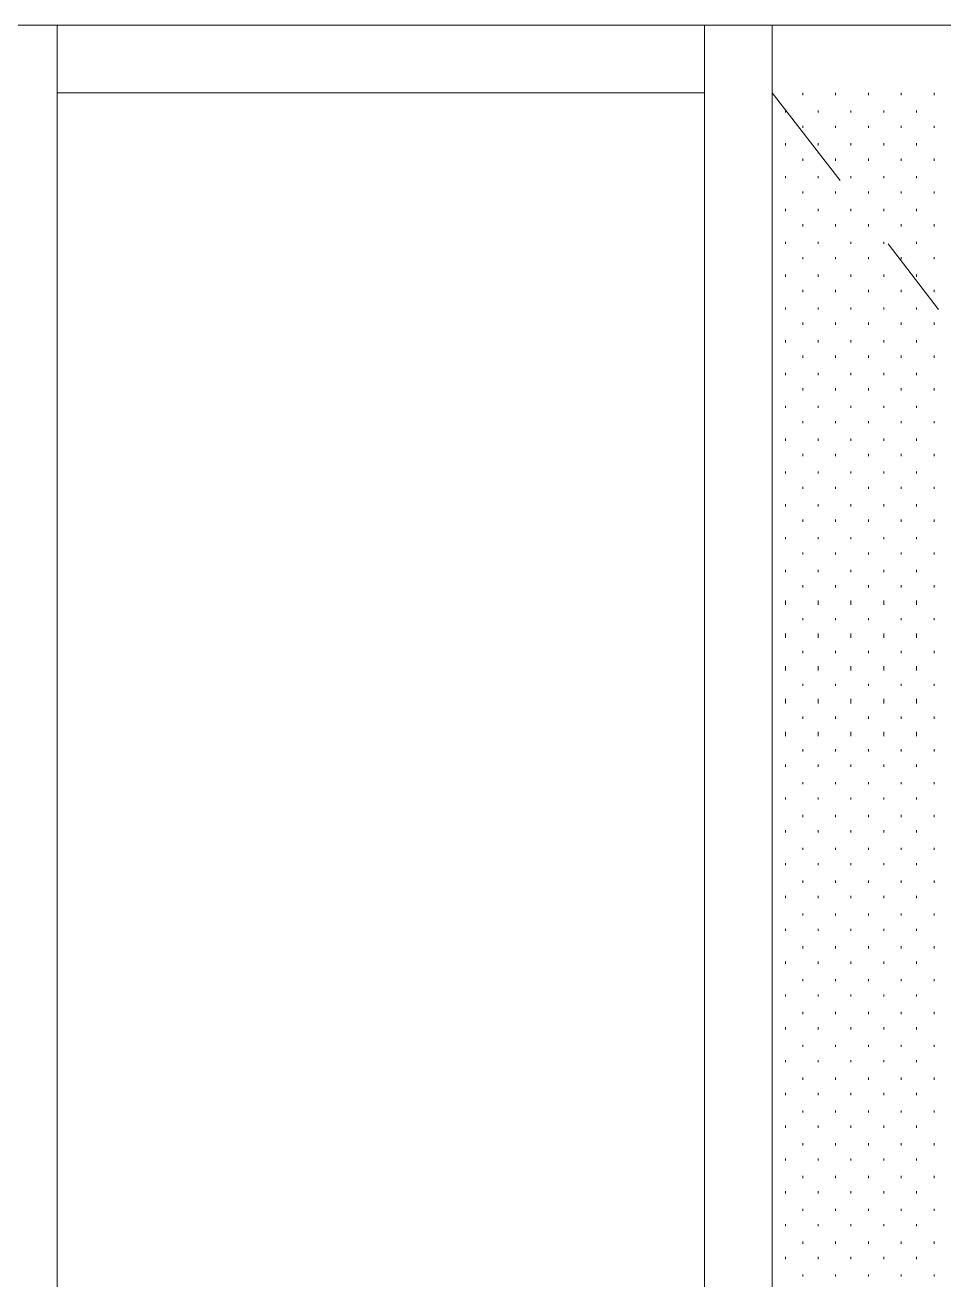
# Model space of a CAD drawing. Header units: inches. Extents: x -6061 to 13621, y -296 to 7483.
# Drawn here: x -5869.49 to -5835.84, y 657.55 to 703.48 of the extents above; entities that cross this region are included whole.
import ezdxf

# ---------------------------------------------------------------- set-up
doc = ezdxf.new("R2010")
doc.units = ezdxf.units.IN
doc.header["$MEASUREMENT"] = 0
doc.layers.get('0').update_dxf_attribs({"linetype": 'CONTINUOUS'})

msp = doc.modelspace()

# ---------------------------------------------------------------- linework, layer by layer
at = {"color": 7, "linetype": 'Continuous', "lineweight": 18, "true_color": 0x000007}
msp.add_line((-5897.07334, 703.48371), (-5803.60773, 703.48371), dxfattribs=at)
at = {"color": 7, "linetype": 'Continuous', "lineweight": 9, "true_color": 0x000007}
for p, q in [((-5870.88375, 703.48371), (-5868.32085, 703.48371)), ((-5868.32085, 701.0009), (-5868.32085, 703.48371)), ((-5844.61406, 703.48371), (-5868.32085, 703.48371)), ((-5868.32085, 607.4552), (-5868.32085, 703.48371)), ((-5844.61406, 703.48371), (-5844.61406, 701.0009)), ((-5844.61406, 703.48371), (-5842.13126, 703.48371)), ((-5844.61406, 703.48371), (-5844.61406, 607.4552)), ((-5842.13126, 701.0009), (-5842.13126, 703.48371)), ((-5806.09053, 703.48371), (-5842.13126, 703.48371)), ((-5842.13126, 607.4552), (-5842.13126, 703.48371)), ((-5868.32085, 701.0009), (-5844.61406, 701.0009)), ((-5844.61406, 701.0009), (-5868.32085, 701.0009)), ((-5868.32085, 701.0009), (-5868.32085, 609.93801)), ((-5844.61406, 609.93801), (-5844.61406, 701.0009)), ((-5842.13126, 701.0009), (-5839.64845, 697.79728)), ((-5842.13126, 701.0009), (-5842.13126, 607.4552)), ((-5837.88646, 695.47466), (-5836.04438, 693.07195))]:
    msp.add_line(p, q, dxfattribs=at)
at = {"color": 7, "linetype": 'Continuous', "lineweight": 9, "true_color": 0xffffff}
for p, q in [((-5841.00999, 700.92081), (-5841.00999, 701.0009)), ((-5839.80863, 700.92081), (-5839.80863, 701.0009)), ((-5838.60728, 700.92081), (-5838.60728, 701.0009)), ((-5837.40592, 700.92081), (-5837.40592, 701.0009)), ((-5836.20456, 700.92081), (-5836.20456, 701.0009)), ((-5841.65071, 700.28009), (-5841.65071, 700.36018)), ((-5840.44936, 700.28009), (-5840.44936, 700.36018)), ((-5839.248, 700.28009), (-5839.248, 700.36018)), ((-5838.04664, 700.28009), (-5838.04664, 700.36018)), ((-5836.84528, 700.28009), (-5836.84528, 700.36018)), ((-5841.00999, 699.71946), (-5841.00999, 699.79955)), ((-5839.80863, 699.71946), (-5839.80863, 699.79955)), ((-5838.60728, 699.71946), (-5838.60728, 699.79955)), ((-5837.40592, 699.71946), (-5837.40592, 699.79955)), ((-5836.20456, 699.71946), (-5836.20456, 699.79955)), ((-5841.65071, 699.07873), (-5841.65071, 699.15882)), ((-5840.44936, 699.07873), (-5840.44936, 699.15882)), ((-5839.248, 699.07873), (-5839.248, 699.15882)), ((-5838.04664, 699.07873), (-5838.04664, 699.15882)), ((-5836.84528, 699.07873), (-5836.84528, 699.15882)), ((-5841.00999, 698.5181), (-5841.00999, 698.59819)), ((-5839.80863, 698.5181), (-5839.80863, 698.59819)), ((-5838.60728, 698.5181), (-5838.60728, 698.59819)), ((-5837.40592, 698.5181), (-5837.40592, 698.59819)), ((-5836.20456, 698.5181), (-5836.20456, 698.59819)), ((-5841.65071, 697.87738), (-5841.65071, 697.95747)), ((-5840.44936, 697.87738), (-5840.44936, 697.95747)), ((-5839.248, 697.87738), (-5839.248, 697.95747)), ((-5838.04664, 697.87738), (-5838.04664, 697.95747)), ((-5836.84528, 697.87738), (-5836.84528, 697.95747)), ((-5841.00999, 697.31674), (-5841.00999, 697.39683)), ((-5839.80863, 697.31674), (-5839.80863, 697.39683)), ((-5838.60728, 697.31674), (-5838.60728, 697.39683)), ((-5837.40592, 697.31674), (-5837.40592, 697.39683)), ((-5836.20456, 697.31674), (-5836.20456, 697.39683)), ((-5841.65071, 696.67602), (-5841.65071, 696.75611)), ((-5840.44936, 696.67602), (-5840.44936, 696.75611)), ((-5839.248, 696.67602), (-5839.248, 696.75611)), ((-5838.04664, 696.67602), (-5838.04664, 696.75611)), ((-5836.84528, 696.67602), (-5836.84528, 696.75611)), ((-5841.00999, 696.11538), (-5841.00999, 696.19547)), ((-5839.80863, 696.11538), (-5839.80863, 696.19547)), ((-5838.60728, 696.11538), (-5838.60728, 696.19547)), ((-5837.40592, 696.11538), (-5837.40592, 696.19547)), ((-5836.20456, 696.11538), (-5836.20456, 696.19547)), ((-5841.65071, 695.47466), (-5841.65071, 695.55475)), ((-5840.44936, 695.47466), (-5840.44936, 695.55475)), ((-5839.248, 695.47466), (-5839.248, 695.55475)), ((-5838.04664, 695.47466), (-5838.04664, 695.55475)), ((-5836.84528, 695.47466), (-5836.84528, 695.55475)), ((-5841.00999, 694.91403), (-5841.00999, 694.99412)), ((-5839.80863, 694.91403), (-5839.80863, 694.99412)), ((-5838.60728, 694.91403), (-5838.60728, 694.99412)), ((-5837.40592, 694.91403), (-5837.40592, 694.99412)), ((-5836.20456, 694.91403), (-5836.20456, 694.99412)), ((-5841.65071, 694.2733), (-5841.65071, 694.35339)), ((-5840.44936, 694.2733), (-5840.44936, 694.35339)), ((-5839.248, 694.2733), (-5839.248, 694.35339)), ((-5838.04664, 694.2733), (-5838.04664, 694.35339)), ((-5836.84528, 694.2733), (-5836.84528, 694.35339)), ((-5841.00999, 693.71267), (-5841.00999, 693.79276)), ((-5839.80863, 693.71267), (-5839.80863, 693.79276)), ((-5838.60728, 693.71267), (-5838.60728, 693.79276)), ((-5837.40592, 693.71267), (-5837.40592, 693.79276)), ((-5836.20456, 693.71267), (-5836.20456, 693.79276)), ((-5841.65071, 693.07195), (-5841.65071, 693.15204)), ((-5840.44936, 693.07195), (-5840.44936, 693.15204)), ((-5839.248, 693.07195), (-5839.248, 693.15204)), ((-5838.04664, 693.07195), (-5838.04664, 693.15204)), ((-5836.84528, 693.07195), (-5836.84528, 693.15204)), ((-5841.00999, 692.51131), (-5841.00999, 692.5914)), ((-5839.80863, 692.51131), (-5839.80863, 692.5914)), ((-5838.60728, 692.51131), (-5838.60728, 692.5914)), ((-5837.40592, 692.51131), (-5837.40592, 692.5914)), ((-5836.20456, 692.51131), (-5836.20456, 692.5914)), ((-5841.65071, 691.87059), (-5841.65071, 691.95068)), ((-5840.44936, 691.87059), (-5840.44936, 691.95068)), ((-5839.248, 691.87059), (-5839.248, 691.95068)), ((-5838.04664, 691.87059), (-5838.04664, 691.95068)), ((-5836.84528, 691.87059), (-5836.84528, 691.95068)), ((-5841.00999, 691.30995), (-5841.00999, 691.39005)), ((-5839.80863, 691.30995), (-5839.80863, 691.39005)), ((-5838.60728, 691.30995), (-5838.60728, 691.39005)), ((-5837.40592, 691.30995), (-5837.40592, 691.39005)), ((-5836.20456, 691.30995), (-5836.20456, 691.39005)), ((-5841.65071, 690.66923), (-5841.65071, 690.74932)), ((-5840.44936, 690.66923), (-5840.44936, 690.74932)), ((-5839.248, 690.66923), (-5839.248, 690.74932)), ((-5838.04664, 690.66923), (-5838.04664, 690.74932)), ((-5836.84528, 690.66923), (-5836.84528, 690.74932)), ((-5841.00999, 690.1086), (-5841.00999, 690.18869)), ((-5839.80863, 690.1086), (-5839.80863, 690.18869)), ((-5838.60728, 690.1086), (-5838.60728, 690.18869)), ((-5837.40592, 690.1086), (-5837.40592, 690.18869)), ((-5836.20456, 690.1086), (-5836.20456, 690.18869)), ((-5841.65071, 689.46787), (-5841.65071, 689.54796)), ((-5840.44936, 689.46787), (-5840.44936, 689.54796)), ((-5839.248, 689.46787), (-5839.248, 689.54796)), ((-5838.04664, 689.46787), (-5838.04664, 689.54796)), ((-5836.84528, 689.46787), (-5836.84528, 689.54796)), ((-5841.00999, 688.90724), (-5841.00999, 688.98733)), ((-5839.80863, 688.90724), (-5839.80863, 688.98733)), ((-5838.60728, 688.90724), (-5838.60728, 688.98733)), ((-5837.40592, 688.90724), (-5837.40592, 688.98733)), ((-5836.20456, 688.90724), (-5836.20456, 688.98733)), ((-5841.65071, 688.26652), (-5841.65071, 688.34661)), ((-5840.44936, 688.26652), (-5840.44936, 688.34661)), ((-5839.248, 688.26652), (-5839.248, 688.34661)), ((-5838.04664, 688.26652), (-5838.04664, 688.34661)), ((-5836.84528, 688.26652), (-5836.84528, 688.34661)), ((-5841.00999, 687.70588), (-5841.00999, 687.78597)), ((-5839.80863, 687.70588), (-5839.80863, 687.78597)), ((-5838.60728, 687.70588), (-5838.60728, 687.78597)), ((-5837.40592, 687.70588), (-5837.40592, 687.78597)), ((-5836.20456, 687.70588), (-5836.20456, 687.78597)), ((-5841.65071, 687.06516), (-5841.65071, 687.14525)), ((-5840.44936, 687.06516), (-5840.44936, 687.14525)), ((-5839.248, 687.06516), (-5839.248, 687.14525)), ((-5838.04664, 687.06516), (-5838.04664, 687.14525)), ((-5836.84528, 687.06516), (-5836.84528, 687.14525)), ((-5841.00999, 686.50452), (-5841.00999, 686.58462)), ((-5839.80863, 686.50452), (-5839.80863, 686.58462)), ((-5838.60728, 686.50452), (-5838.60728, 686.58462)), ((-5837.40592, 686.50452), (-5837.40592, 686.58462)), ((-5836.20456, 686.50452), (-5836.20456, 686.58462)), ((-5841.65071, 685.8638), (-5841.65071, 685.94389)), ((-5840.44936, 685.8638), (-5840.44936, 685.94389)), ((-5839.248, 685.8638), (-5839.248, 685.94389)), ((-5838.04664, 685.8638), (-5838.04664, 685.94389)), ((-5836.84528, 685.8638), (-5836.84528, 685.94389)), ((-5841.00999, 685.30317), (-5841.00999, 685.38326)), ((-5839.80863, 685.30317), (-5839.80863, 685.38326)), ((-5838.60728, 685.30317), (-5838.60728, 685.38326)), ((-5837.40592, 685.30317), (-5837.40592, 685.38326)), ((-5836.20456, 685.30317), (-5836.20456, 685.38326)), ((-5841.65071, 684.66244), (-5841.65071, 684.74253)), ((-5840.44936, 684.66244), (-5840.44936, 684.74253)), ((-5839.248, 684.66244), (-5839.248, 684.74253)), ((-5838.04664, 684.66244), (-5838.04664, 684.74253)), ((-5836.84528, 684.66244), (-5836.84528, 684.74253)), ((-5841.00999, 684.10181), (-5841.00999, 684.1819)), ((-5839.80863, 684.10181), (-5839.80863, 684.1819)), ((-5838.60728, 684.10181), (-5838.60728, 684.1819)), ((-5837.40592, 684.10181), (-5837.40592, 684.1819)), ((-5836.20456, 684.10181), (-5836.20456, 684.1819)), ((-5841.65071, 683.46109), (-5841.65071, 683.54118)), ((-5840.44936, 683.46109), (-5840.44936, 683.54118)), ((-5839.248, 683.46109), (-5839.248, 683.54118)), ((-5838.04664, 683.46109), (-5838.04664, 683.54118)), ((-5836.84528, 683.46109), (-5836.84528, 683.54118)), ((-5841.00999, 682.90045), (-5841.00999, 682.98054)), ((-5839.80863, 682.90045), (-5839.80863, 682.98054)), ((-5838.60728, 682.90045), (-5838.60728, 682.98054)), ((-5837.40592, 682.90045), (-5837.40592, 682.98054)), ((-5836.20456, 682.90045), (-5836.20456, 682.98054)), ((-5841.65071, 682.25973), (-5841.65071, 682.41991)), ((-5840.44936, 682.25973), (-5840.44936, 682.41991)), ((-5839.248, 682.25973), (-5839.248, 682.41991)), ((-5838.04664, 682.25973), (-5838.04664, 682.41991)), ((-5836.84528, 682.25973), (-5836.84528, 682.41991)), ((-5841.00999, 681.69909), (-5841.00999, 681.77919)), ((-5839.80863, 681.69909), (-5839.80863, 681.77919)), ((-5838.60728, 681.69909), (-5838.60728, 681.77919)), ((-5837.40592, 681.69909), (-5837.40592, 681.77919)), ((-5836.20456, 681.69909), (-5836.20456, 681.77919)), ((-5841.65071, 681.05837), (-5841.65071, 681.21855)), ((-5840.44936, 681.05837), (-5840.44936, 681.21855)), ((-5839.248, 681.05837), (-5839.248, 681.21855)), ((-5838.04664, 681.05837), (-5838.04664, 681.21855)), ((-5836.84528, 681.05837), (-5836.84528, 681.21855)), ((-5841.00999, 680.49774), (-5841.00999, 680.57783)), ((-5839.80863, 680.49774), (-5839.80863, 680.57783)), ((-5838.60728, 680.49774), (-5838.60728, 680.57783)), ((-5837.40592, 680.49774), (-5837.40592, 680.57783)), ((-5836.20456, 680.49774), (-5836.20456, 680.57783)), ((-5841.65071, 679.85701), (-5841.65071, 680.01719)), ((-5840.44936, 679.85701), (-5840.44936, 680.01719)), ((-5839.248, 679.85701), (-5839.248, 680.01719)), ((-5838.04664, 679.85701), (-5838.04664, 680.01719)), ((-5836.84528, 679.85701), (-5836.84528, 680.01719)), ((-5841.00999, 679.29638), (-5841.00999, 679.37647)), ((-5839.80863, 679.29638), (-5839.80863, 679.37647)), ((-5838.60728, 679.29638), (-5838.60728, 679.37647)), ((-5837.40592, 679.29638), (-5837.40592, 679.37647)), ((-5836.20456, 679.29638), (-5836.20456, 679.37647)), ((-5841.65071, 678.65566), (-5841.65071, 678.81584)), ((-5840.44936, 678.65566), (-5840.44936, 678.81584)), ((-5839.248, 678.65566), (-5839.248, 678.81584)), ((-5838.04664, 678.65566), (-5838.04664, 678.81584)), ((-5836.84528, 678.65566), (-5836.84528, 678.81584)), ((-5841.00999, 678.09502), (-5841.00999, 678.17511)), ((-5839.80863, 678.09502), (-5839.80863, 678.17511)), ((-5838.60728, 678.09502), (-5838.60728, 678.17511)), ((-5837.40592, 678.09502), (-5837.40592, 678.17511)), ((-5836.20456, 678.09502), (-5836.20456, 678.17511)), ((-5841.65071, 677.4543), (-5841.65071, 677.61448)), ((-5840.44936, 677.4543), (-5840.44936, 677.61448)), ((-5839.248, 677.4543), (-5839.248, 677.61448)), ((-5838.04664, 677.4543), (-5838.04664, 677.61448)), ((-5836.84528, 677.4543), (-5836.84528, 677.61448)), ((-5841.00999, 676.89366), (-5841.00999, 676.97376)), ((-5839.80863, 676.89366), (-5839.80863, 676.97376)), ((-5838.60728, 676.89366), (-5838.60728, 676.97376)), ((-5837.40592, 676.89366), (-5837.40592, 676.97376)), ((-5836.20456, 676.89366), (-5836.20456, 676.97376)), ((-5841.65071, 676.33303), (-5841.65071, 676.41312)), ((-5840.44936, 676.33303), (-5840.44936, 676.41312)), ((-5839.248, 676.33303), (-5839.248, 676.41312)), ((-5838.04664, 676.33303), (-5838.04664, 676.41312)), ((-5836.84528, 676.33303), (-5836.84528, 676.41312)), ((-5841.00999, 675.69231), (-5841.00999, 675.7724)), ((-5839.80863, 675.69231), (-5839.80863, 675.7724)), ((-5838.60728, 675.69231), (-5838.60728, 675.7724)), ((-5837.40592, 675.69231), (-5837.40592, 675.7724)), ((-5836.20456, 675.69231), (-5836.20456, 675.7724)), ((-5841.65071, 675.13167), (-5841.65071, 675.21176)), ((-5840.44936, 675.13167), (-5840.44936, 675.21176)), ((-5839.248, 675.13167), (-5839.248, 675.21176)), ((-5838.04664, 675.13167), (-5838.04664, 675.21176)), ((-5836.84528, 675.13167), (-5836.84528, 675.21176)), ((-5841.00999, 674.49095), (-5841.00999, 674.57104)), ((-5839.80863, 674.49095), (-5839.80863, 674.57104)), ((-5838.60728, 674.49095), (-5838.60728, 674.57104)), ((-5837.40592, 674.49095), (-5837.40592, 674.57104)), ((-5836.20456, 674.49095), (-5836.20456, 674.57104)), ((-5841.65071, 673.93032), (-5841.65071, 674.01041)), ((-5840.44936, 673.93032), (-5840.44936, 674.01041)), ((-5839.248, 673.93032), (-5839.248, 674.01041)), ((-5838.04664, 673.93032), (-5838.04664, 674.01041)), ((-5836.84528, 673.93032), (-5836.84528, 674.01041)), ((-5841.00999, 673.28959), (-5841.00999, 673.36968)), ((-5839.80863, 673.28959), (-5839.80863, 673.36968)), ((-5838.60728, 673.28959), (-5838.60728, 673.36968)), ((-5837.40592, 673.28959), (-5837.40592, 673.36968)), ((-5836.20456, 673.28959), (-5836.20456, 673.36968)), ((-5841.65071, 672.72896), (-5841.65071, 672.80905)), ((-5840.44936, 672.72896), (-5840.44936, 672.80905)), ((-5839.248, 672.72896), (-5839.248, 672.80905)), ((-5838.04664, 672.72896), (-5838.04664, 672.80905)), ((-5836.84528, 672.72896), (-5836.84528, 672.80905)), ((-5841.00999, 672.08824), (-5841.00999, 672.16833)), ((-5839.80863, 672.08824), (-5839.80863, 672.16833)), ((-5838.60728, 672.08824), (-5838.60728, 672.16833)), ((-5837.40592, 672.08824), (-5837.40592, 672.16833)), ((-5836.20456, 672.08824), (-5836.20456, 672.16833)), ((-5841.65071, 671.5276), (-5841.65071, 671.60769)), ((-5840.44936, 671.5276), (-5840.44936, 671.60769)), ((-5839.248, 671.5276), (-5839.248, 671.60769)), ((-5838.04664, 671.5276), (-5838.04664, 671.60769)), ((-5836.84528, 671.5276), (-5836.84528, 671.60769)), ((-5841.00999, 670.88688), (-5841.00999, 670.96697)), ((-5839.80863, 670.88688), (-5839.80863, 670.96697)), ((-5838.60728, 670.88688), (-5838.60728, 670.96697)), ((-5837.40592, 670.88688), (-5837.40592, 670.96697)), ((-5836.20456, 670.88688), (-5836.20456, 670.96697)), ((-5841.65071, 670.32624), (-5841.65071, 670.40633)), ((-5840.44936, 670.32624), (-5840.44936, 670.40633)), ((-5839.248, 670.32624), (-5839.248, 670.40633)), ((-5838.04664, 670.32624), (-5838.04664, 670.40633)), ((-5836.84528, 670.32624), (-5836.84528, 670.40633)), ((-5841.00999, 669.68552), (-5841.00999, 669.76561)), ((-5839.80863, 669.68552), (-5839.80863, 669.76561)), ((-5838.60728, 669.68552), (-5838.60728, 669.76561)), ((-5837.40592, 669.68552), (-5837.40592, 669.76561)), ((-5836.20456, 669.68552), (-5836.20456, 669.76561)), ((-5841.65071, 669.12489), (-5841.65071, 669.20498)), ((-5840.44936, 669.12489), (-5840.44936, 669.20498)), ((-5839.248, 669.12489), (-5839.248, 669.20498)), ((-5838.04664, 669.12489), (-5838.04664, 669.20498)), ((-5836.84528, 669.12489), (-5836.84528, 669.20498)), ((-5841.00999, 668.48416), (-5841.00999, 668.56425)), ((-5839.80863, 668.48416), (-5839.80863, 668.56425)), ((-5838.60728, 668.48416), (-5838.60728, 668.56425)), ((-5837.40592, 668.48416), (-5837.40592, 668.56425)), ((-5836.20456, 668.48416), (-5836.20456, 668.56425)), ((-5841.65071, 667.92353), (-5841.65071, 668.00362)), ((-5840.44936, 667.92353), (-5840.44936, 668.00362)), ((-5839.248, 667.92353), (-5839.248, 668.00362)), ((-5838.04664, 667.92353), (-5838.04664, 668.00362)), ((-5836.84528, 667.92353), (-5836.84528, 668.00362)), ((-5841.00999, 667.28281), (-5841.00999, 667.3629)), ((-5839.80863, 667.28281), (-5839.80863, 667.3629)), ((-5838.60728, 667.28281), (-5838.60728, 667.3629)), ((-5837.40592, 667.28281), (-5837.40592, 667.3629)), ((-5836.20456, 667.28281), (-5836.20456, 667.3629)), ((-5841.65071, 666.72217), (-5841.65071, 666.80226)), ((-5840.44936, 666.72217), (-5840.44936, 666.80226)), ((-5839.248, 666.72217), (-5839.248, 666.80226)), ((-5838.04664, 666.72217), (-5838.04664, 666.80226)), ((-5836.84528, 666.72217), (-5836.84528, 666.80226)), ((-5841.00999, 666.08145), (-5841.00999, 666.16154)), ((-5839.80863, 666.08145), (-5839.80863, 666.16154)), ((-5838.60728, 666.08145), (-5838.60728, 666.16154)), ((-5837.40592, 666.08145), (-5837.40592, 666.16154)), ((-5836.20456, 666.08145), (-5836.20456, 666.16154)), ((-5841.65071, 665.52081), (-5841.65071, 665.6009)), ((-5840.44936, 665.52081), (-5840.44936, 665.6009)), ((-5839.248, 665.52081), (-5839.248, 665.6009)), ((-5838.04664, 665.52081), (-5838.04664, 665.6009)), ((-5836.84528, 665.52081), (-5836.84528, 665.6009)), ((-5841.00999, 664.88009), (-5841.00999, 664.96018)), ((-5839.80863, 664.88009), (-5839.80863, 664.96018)), ((-5838.60728, 664.88009), (-5838.60728, 664.96018)), ((-5837.40592, 664.88009), (-5837.40592, 664.96018)), ((-5836.20456, 664.88009), (-5836.20456, 664.96018)), ((-5841.65071, 664.31946), (-5841.65071, 664.39955)), ((-5840.44936, 664.31946), (-5840.44936, 664.39955)), ((-5839.248, 664.31946), (-5839.248, 664.39955)), ((-5838.04664, 664.31946), (-5838.04664, 664.39955)), ((-5836.84528, 664.31946), (-5836.84528, 664.39955)), ((-5841.00999, 663.67873), (-5841.00999, 663.75882)), ((-5839.80863, 663.67873), (-5839.80863, 663.75882)), ((-5838.60728, 663.67873), (-5838.60728, 663.75882)), ((-5837.40592, 663.67873), (-5837.40592, 663.75882)), ((-5836.20456, 663.67873), (-5836.20456, 663.75882)), ((-5841.65071, 663.1181), (-5841.65071, 663.19819)), ((-5840.44936, 663.1181), (-5840.44936, 663.19819)), ((-5839.248, 663.1181), (-5839.248, 663.19819)), ((-5838.04664, 663.1181), (-5838.04664, 663.19819)), ((-5836.84528, 663.1181), (-5836.84528, 663.19819)), ((-5841.00999, 662.47738), (-5841.00999, 662.55747)), ((-5839.80863, 662.47738), (-5839.80863, 662.55747)), ((-5838.60728, 662.47738), (-5838.60728, 662.55747)), ((-5837.40592, 662.47738), (-5837.40592, 662.55747)), ((-5836.20456, 662.47738), (-5836.20456, 662.55747)), ((-5841.65071, 661.91674), (-5841.65071, 661.99683)), ((-5840.44936, 661.91674), (-5840.44936, 661.99683)), ((-5839.248, 661.91674), (-5839.248, 661.99683)), ((-5838.04664, 661.91674), (-5838.04664, 661.99683)), ((-5836.84528, 661.91674), (-5836.84528, 661.99683)), ((-5841.00999, 661.27602), (-5841.00999, 661.35611)), ((-5839.80863, 661.27602), (-5839.80863, 661.35611)), ((-5838.60728, 661.27602), (-5838.60728, 661.35611)), ((-5837.40592, 661.27602), (-5837.40592, 661.35611)), ((-5836.20456, 661.27602), (-5836.20456, 661.35611)), ((-5841.65071, 660.71538), (-5841.65071, 660.79547)), ((-5840.44936, 660.71538), (-5840.44936, 660.79547)), ((-5839.248, 660.71538), (-5839.248, 660.79547)), ((-5838.04664, 660.71538), (-5838.04664, 660.79547)), ((-5836.84528, 660.71538), (-5836.84528, 660.79547)), ((-5841.00999, 660.07466), (-5841.00999, 660.15475)), ((-5839.80863, 660.07466), (-5839.80863, 660.15475)), ((-5838.60728, 660.07466), (-5838.60728, 660.15475)), ((-5837.40592, 660.07466), (-5837.40592, 660.15475)), ((-5836.20456, 660.07466), (-5836.20456, 660.15475)), ((-5841.65071, 659.51403), (-5841.65071, 659.59412)), ((-5840.44936, 659.51403), (-5840.44936, 659.59412)), ((-5839.248, 659.51403), (-5839.248, 659.59412)), ((-5838.04664, 659.51403), (-5838.04664, 659.59412)), ((-5836.84528, 659.51403), (-5836.84528, 659.59412)), ((-5841.00999, 658.8733), (-5841.00999, 658.95339)), ((-5839.80863, 658.8733), (-5839.80863, 658.95339)), ((-5838.60728, 658.8733), (-5838.60728, 658.95339)), ((-5837.40592, 658.8733), (-5837.40592, 658.95339)), ((-5836.20456, 658.8733), (-5836.20456, 658.95339)), ((-5841.65071, 658.31267), (-5841.65071, 658.39276)), ((-5840.44936, 658.31267), (-5840.44936, 658.39276)), ((-5839.248, 658.31267), (-5839.248, 658.39276)), ((-5838.04664, 658.31267), (-5838.04664, 658.39276)), ((-5836.84528, 658.31267), (-5836.84528, 658.39276)), ((-5841.00999, 657.67195), (-5841.00999, 657.75204)), ((-5839.80863, 657.67195), (-5839.80863, 657.75204)), ((-5838.60728, 657.67195), (-5838.60728, 657.75204)), ((-5837.40592, 657.67195), (-5837.40592, 657.75204)), ((-5836.20456, 657.67195), (-5836.20456, 657.75204))]:
    msp.add_line(p, q, dxfattribs=at)

doc.saveas('drawing.dxf')
